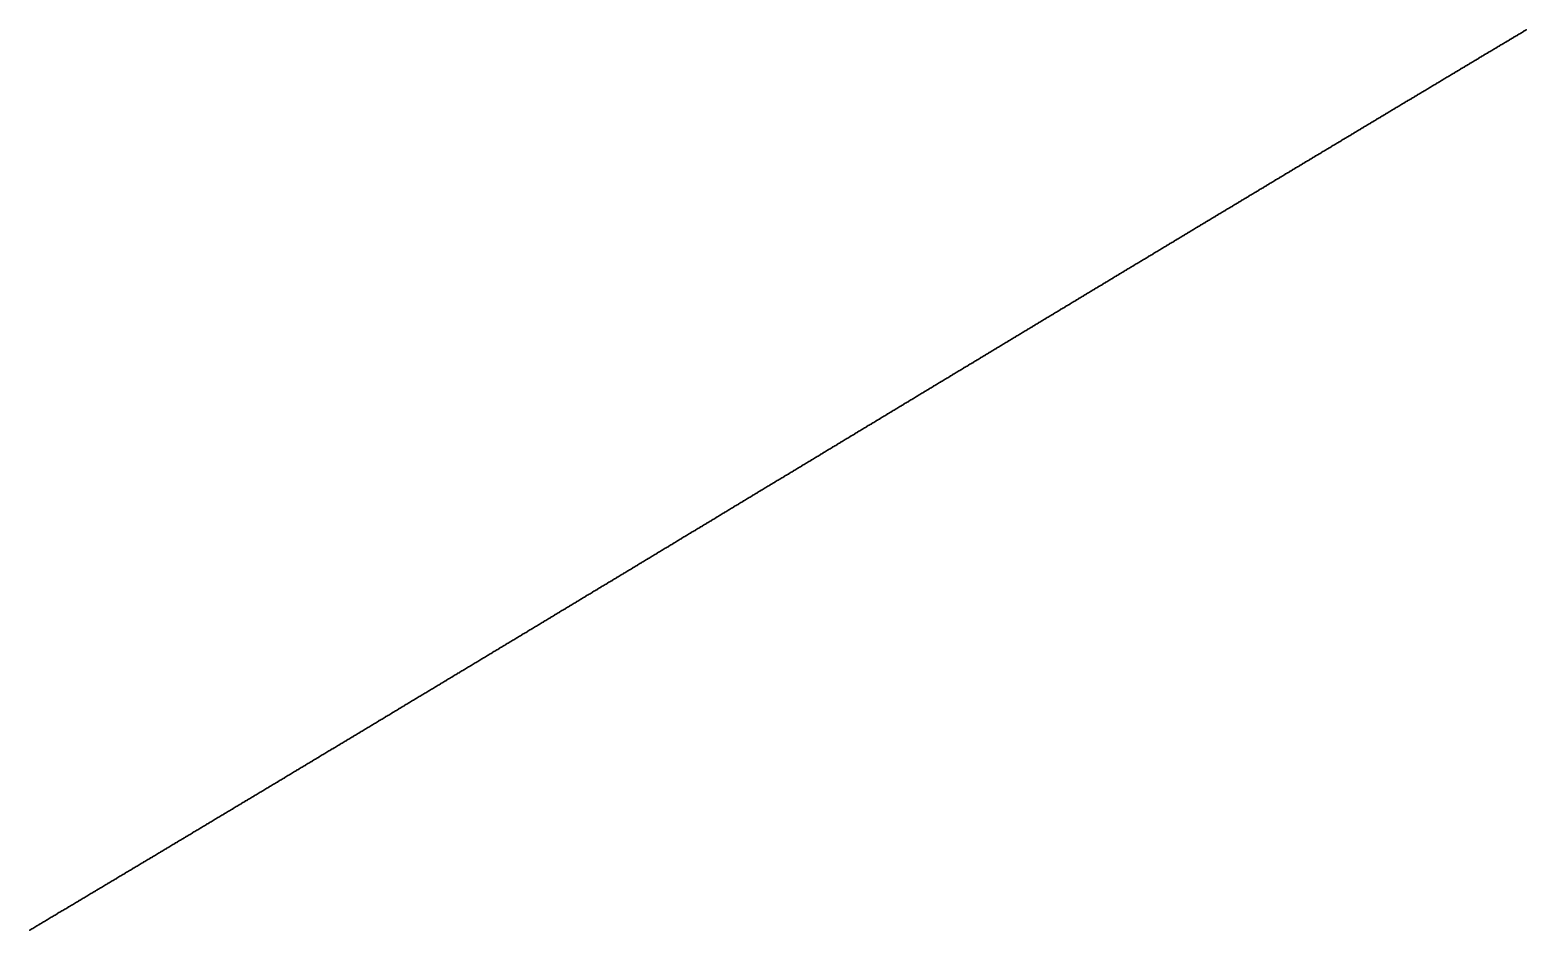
# Model space of a CAD drawing. Header units: metres. Extents: x 0 to 360, y 0 to 49.
# Drawn here: x 135 to 146.24, y 21.8 to 28.56 of the extents above; entities that cross this region are included whole.
import ezdxf

# ---------------------------------------------------------------- set-up
doc = ezdxf.new("R2010")
doc.units = ezdxf.units.M

msp = doc.modelspace()

# ---------------------------------------------------------------- linework, layer by layer
for p in [(146.218, 28.551), (146.225, 28.555), (146.232, 28.559), (146.238, 28.563), (146.029, 28.437), (146.036, 28.442), (146.042, 28.446), (146.049, 28.45), (146.056, 28.454), (146.063, 28.458), (146.069, 28.462), (146.076, 28.466), (146.083, 28.47), (146.09, 28.474), (146.096, 28.478), (146.103, 28.482), (146.11, 28.486), (146.117, 28.49), (146.123, 28.494), (146.13, 28.498), (146.137, 28.502), (146.144, 28.506), (146.15, 28.51), (146.157, 28.514), (146.164, 28.518), (146.171, 28.522), (146.177, 28.526), (146.184, 28.53), (146.191, 28.534), (146.198, 28.538), (146.205, 28.542), (146.211, 28.546), (145.846, 28.328), (145.853, 28.332), (145.86, 28.336), (145.866, 28.34), (145.873, 28.344), (145.88, 28.349), (145.887, 28.353), (145.894, 28.357), (145.9, 28.361), (145.907, 28.365), (145.914, 28.369), (145.921, 28.373), (145.927, 28.377), (145.934, 28.381), (145.941, 28.385), (145.948, 28.389), (145.954, 28.393), (145.961, 28.397), (145.968, 28.401), (145.975, 28.405), (145.981, 28.409), (145.988, 28.413), (145.995, 28.417), (146.002, 28.421), (146.009, 28.425), (146.015, 28.429), (146.022, 28.433), (145.657, 28.215), (145.663, 28.219), (145.67, 28.223), (145.677, 28.227), (145.684, 28.231), (145.69, 28.235), (145.697, 28.239), (145.704, 28.243), (145.711, 28.247), (145.718, 28.251), (145.724, 28.255), (145.731, 28.259), (145.738, 28.263), (145.745, 28.268), (145.751, 28.272), (145.758, 28.276), (145.765, 28.28), (145.772, 28.284), (145.778, 28.288), (145.785, 28.292), (145.792, 28.296), (145.799, 28.3), (145.806, 28.304), (145.812, 28.308), (145.819, 28.312), (145.826, 28.316), (145.833, 28.32), (145.839, 28.324), (145.467, 28.101), (145.473, 28.105), (145.48, 28.109), (145.487, 28.113), (145.494, 28.117), (145.501, 28.121), (145.507, 28.126), (145.514, 28.13), (145.521, 28.134), (145.528, 28.138), (145.535, 28.142), (145.541, 28.146), (145.548, 28.15), (145.555, 28.154), (145.562, 28.158), (145.568, 28.162), (145.575, 28.166), (145.582, 28.17), (145.589, 28.174), (145.596, 28.178), (145.602, 28.182), (145.609, 28.186), (145.616, 28.19), (145.623, 28.195), (145.629, 28.199), (145.636, 28.203), (145.643, 28.207), (145.65, 28.211), (145.283, 27.991), (145.29, 27.995), (145.297, 28), (145.304, 28.004), (145.311, 28.008), (145.317, 28.012), (145.324, 28.016), (145.331, 28.02), (145.338, 28.024), (145.345, 28.028), (145.351, 28.032), (145.358, 28.036), (145.365, 28.04), (145.372, 28.044), (145.378, 28.048), (145.385, 28.052), (145.392, 28.056), (145.399, 28.061), (145.406, 28.065), (145.412, 28.069), (145.419, 28.073), (145.426, 28.077), (145.433, 28.081), (145.44, 28.085), (145.446, 28.089), (145.453, 28.093), (145.46, 28.097), (145.093, 27.877), (145.1, 27.881), (145.107, 27.885), (145.114, 27.89), (145.12, 27.894), (145.127, 27.898), (145.134, 27.902), (145.141, 27.906), (145.148, 27.91), (145.154, 27.914), (145.161, 27.918), (145.168, 27.922), (145.175, 27.926), (145.182, 27.93), (145.188, 27.934), (145.195, 27.938), (145.202, 27.943), (145.209, 27.947), (145.215, 27.951), (145.222, 27.955), (145.229, 27.959), (145.236, 27.963), (145.243, 27.967), (145.249, 27.971), (145.256, 27.975), (145.263, 27.979), (145.27, 27.983), (145.277, 27.987), (144.903, 27.763), (144.909, 27.767), (144.916, 27.771), (144.923, 27.775), (144.93, 27.779), (144.937, 27.783), (144.944, 27.788), (144.95, 27.792), (144.957, 27.796), (144.964, 27.8), (144.971, 27.804), (144.978, 27.808), (144.984, 27.812), (144.991, 27.816), (144.998, 27.82), (145.005, 27.824), (145.012, 27.828), (145.018, 27.832), (145.025, 27.837), (145.032, 27.841), (145.039, 27.845), (145.046, 27.849), (145.052, 27.853), (145.059, 27.857), (145.066, 27.861), (145.073, 27.865), (145.08, 27.869), (145.086, 27.873), (144.719, 27.653), (144.726, 27.657), (144.732, 27.661), (144.739, 27.665), (144.746, 27.669), (144.753, 27.673), (144.76, 27.677), (144.766, 27.681), (144.773, 27.685), (144.78, 27.69), (144.787, 27.694), (144.794, 27.698), (144.801, 27.702), (144.807, 27.706), (144.814, 27.71), (144.821, 27.714), (144.828, 27.718), (144.835, 27.722), (144.841, 27.726), (144.848, 27.73), (144.855, 27.734), (144.862, 27.739), (144.869, 27.743), (144.875, 27.747), (144.882, 27.751), (144.889, 27.755), (144.896, 27.759), (144.535, 27.542), (144.542, 27.546), (144.548, 27.55), (144.555, 27.554), (144.562, 27.559), (144.569, 27.563), (144.576, 27.567), (144.582, 27.571), (144.589, 27.575), (144.596, 27.579), (144.603, 27.583), (144.61, 27.587), (144.617, 27.591), (144.623, 27.595), (144.63, 27.6), (144.637, 27.604), (144.644, 27.608), (144.651, 27.612), (144.657, 27.616), (144.664, 27.62), (144.671, 27.624), (144.678, 27.628), (144.685, 27.632), (144.692, 27.636), (144.698, 27.64), (144.705, 27.645), (144.712, 27.649), (144.344, 27.427), (144.35, 27.431), (144.357, 27.436), (144.364, 27.44), (144.371, 27.444), (144.378, 27.448), (144.385, 27.452), (144.391, 27.456), (144.398, 27.46), (144.405, 27.464), (144.412, 27.468), (144.419, 27.473), (144.426, 27.477), (144.432, 27.481), (144.439, 27.485), (144.446, 27.489), (144.453, 27.493), (144.46, 27.497), (144.467, 27.501), (144.473, 27.505), (144.48, 27.509), (144.487, 27.514), (144.494, 27.518), (144.501, 27.522), (144.507, 27.526), (144.514, 27.53), (144.521, 27.534), (144.528, 27.538), (144.159, 27.316), (144.166, 27.321), (144.173, 27.325), (144.18, 27.329), (144.186, 27.333), (144.193, 27.337), (144.2, 27.341), (144.207, 27.345), (144.214, 27.349), (144.221, 27.353), (144.227, 27.358), (144.234, 27.362), (144.241, 27.366), (144.248, 27.37), (144.255, 27.374), (144.262, 27.378), (144.268, 27.382), (144.275, 27.386), (144.282, 27.39), (144.289, 27.395), (144.296, 27.399), (144.303, 27.403), (144.309, 27.407), (144.316, 27.411), (144.323, 27.415), (144.33, 27.419), (144.337, 27.423), (143.968, 27.201), (143.974, 27.205), (143.981, 27.21), (143.988, 27.214), (143.995, 27.218), (144.002, 27.222), (144.009, 27.226), (144.015, 27.23), (144.022, 27.234), (144.029, 27.238), (144.036, 27.242), (144.043, 27.247), (144.05, 27.251), (144.057, 27.255), (144.063, 27.259), (144.07, 27.263), (144.077, 27.267), (144.084, 27.271), (144.091, 27.275), (144.098, 27.279), (144.104, 27.284), (144.111, 27.288), (144.118, 27.292), (144.125, 27.296), (144.132, 27.3), (144.139, 27.304), (144.145, 27.308), (144.152, 27.312), (143.783, 27.09), (143.789, 27.094), (143.796, 27.098), (143.803, 27.102), (143.81, 27.107), (143.817, 27.111), (143.824, 27.115), (143.831, 27.119), (143.837, 27.123), (143.844, 27.127), (143.851, 27.131), (143.858, 27.135), (143.865, 27.139), (143.872, 27.144), (143.879, 27.148), (143.885, 27.152), (143.892, 27.156), (143.899, 27.16), (143.906, 27.164), (143.913, 27.168), (143.92, 27.172), (143.926, 27.177), (143.933, 27.181), (143.94, 27.185), (143.947, 27.189), (143.954, 27.193), (143.961, 27.197), (143.597, 26.979), (143.604, 26.983), (143.611, 26.987), (143.618, 26.991), (143.625, 26.995), (143.632, 26.999), (143.639, 27.003), (143.645, 27.007), (143.652, 27.012), (143.659, 27.016), (143.666, 27.02), (143.673, 27.024), (143.68, 27.028), (143.687, 27.032), (143.694, 27.036), (143.7, 27.041), (143.707, 27.045), (143.714, 27.049), (143.721, 27.053), (143.728, 27.057), (143.735, 27.061), (143.741, 27.065), (143.748, 27.069), (143.755, 27.074), (143.762, 27.078), (143.769, 27.082), (143.776, 27.086), (143.412, 26.867), (143.419, 26.871), (143.426, 26.875), (143.433, 26.879), (143.44, 26.884), (143.446, 26.888), (143.453, 26.892), (143.46, 26.896), (143.467, 26.9), (143.474, 26.904), (143.481, 26.908), (143.488, 26.912), (143.495, 26.917), (143.501, 26.921), (143.508, 26.925), (143.515, 26.929), (143.522, 26.933), (143.529, 26.937), (143.536, 26.941), (143.543, 26.946), (143.549, 26.95), (143.556, 26.954), (143.563, 26.958), (143.57, 26.962), (143.577, 26.966), (143.584, 26.97), (143.591, 26.974), (143.227, 26.755), (143.233, 26.759), (143.24, 26.763), (143.247, 26.768), (143.254, 26.772), (143.261, 26.776), (143.268, 26.78), (143.275, 26.784), (143.282, 26.788), (143.288, 26.792), (143.295, 26.797), (143.302, 26.801), (143.309, 26.805), (143.316, 26.809), (143.323, 26.813), (143.33, 26.817), (143.337, 26.821), (143.343, 26.826), (143.35, 26.83), (143.357, 26.834), (143.364, 26.838), (143.371, 26.842), (143.378, 26.846), (143.385, 26.85), (143.392, 26.855), (143.398, 26.859), (143.405, 26.863), (143.034, 26.639), (143.041, 26.643), (143.048, 26.647), (143.055, 26.652), (143.061, 26.656), (143.068, 26.66), (143.075, 26.664), (143.082, 26.668), (143.089, 26.672), (143.096, 26.676), (143.103, 26.681), (143.11, 26.685), (143.116, 26.689), (143.123, 26.693), (143.13, 26.697), (143.137, 26.701), (143.144, 26.705), (143.151, 26.71), (143.158, 26.714), (143.165, 26.718), (143.172, 26.722), (143.178, 26.726), (143.185, 26.73), (143.192, 26.734), (143.199, 26.739), (143.206, 26.743), (143.213, 26.747), (143.22, 26.751), (142.848, 26.527), (142.855, 26.531), (142.862, 26.535), (142.869, 26.539), (142.875, 26.544), (142.882, 26.548), (142.889, 26.552), (142.896, 26.556), (142.903, 26.56), (142.91, 26.564), (142.917, 26.569), (142.924, 26.573), (142.931, 26.577), (142.937, 26.581), (142.944, 26.585), (142.951, 26.589), (142.958, 26.593), (142.965, 26.598), (142.972, 26.602), (142.979, 26.606), (142.986, 26.61), (142.993, 26.614), (142.999, 26.618), (143.006, 26.623), (143.013, 26.627), (143.02, 26.631), (143.027, 26.635), (142.662, 26.415), (142.669, 26.419), (142.675, 26.423), (142.682, 26.427), (142.689, 26.431), (142.696, 26.436), (142.703, 26.44), (142.71, 26.444), (142.717, 26.448), (142.724, 26.452), (142.731, 26.456), (142.738, 26.46), (142.744, 26.465), (142.751, 26.469), (142.758, 26.473), (142.765, 26.477), (142.772, 26.481), (142.779, 26.485), (142.786, 26.49), (142.793, 26.494), (142.8, 26.498), (142.807, 26.502), (142.813, 26.506), (142.82, 26.51), (142.827, 26.515), (142.834, 26.519), (142.841, 26.523), (142.475, 26.302), (142.482, 26.306), (142.489, 26.311), (142.496, 26.315), (142.503, 26.319), (142.51, 26.323), (142.517, 26.327), (142.524, 26.331), (142.53, 26.336), (142.537, 26.34), (142.544, 26.344), (142.551, 26.348), (142.558, 26.352), (142.565, 26.356), (142.572, 26.361), (142.579, 26.365), (142.586, 26.369), (142.593, 26.373), (142.6, 26.377), (142.606, 26.381), (142.613, 26.386), (142.62, 26.39), (142.627, 26.394), (142.634, 26.398), (142.641, 26.402), (142.648, 26.406), (142.655, 26.411), (142.289, 26.19), (142.295, 26.194), (142.302, 26.198), (142.309, 26.202), (142.316, 26.206), (142.323, 26.211), (142.33, 26.215), (142.337, 26.219), (142.344, 26.223), (142.351, 26.227), (142.358, 26.231), (142.365, 26.236), (142.372, 26.24), (142.378, 26.244), (142.385, 26.248), (142.392, 26.252), (142.399, 26.256), (142.406, 26.261), (142.413, 26.265), (142.42, 26.269), (142.427, 26.273), (142.434, 26.277), (142.441, 26.281), (142.448, 26.286), (142.454, 26.29), (142.461, 26.294), (142.468, 26.298), (142.109, 26.081), (142.115, 26.085), (142.122, 26.089), (142.129, 26.094), (142.136, 26.098), (142.143, 26.102), (142.15, 26.106), (142.157, 26.11), (142.164, 26.115), (142.171, 26.119), (142.178, 26.123), (142.185, 26.127), (142.192, 26.131), (142.199, 26.135), (142.205, 26.14), (142.212, 26.144), (142.219, 26.148), (142.226, 26.152), (142.233, 26.156), (142.24, 26.16), (142.247, 26.165), (142.254, 26.169), (142.261, 26.173), (142.268, 26.177), (142.275, 26.181), (142.282, 26.185), (141.921, 25.968), (141.928, 25.972), (141.935, 25.977), (141.942, 25.981), (141.949, 25.985), (141.956, 25.989), (141.963, 25.993), (141.97, 25.997), (141.977, 26.002), (141.984, 26.006), (141.991, 26.01), (141.998, 26.014), (142.005, 26.018), (142.012, 26.023), (142.018, 26.027), (142.025, 26.031), (142.032, 26.035), (142.039, 26.039), (142.046, 26.043), (142.053, 26.048), (142.06, 26.052), (142.067, 26.056), (142.074, 26.06), (142.081, 26.064), (142.088, 26.069), (142.095, 26.073), (142.102, 26.077), (141.734, 25.855), (141.741, 25.859), (141.748, 25.863), (141.755, 25.868), (141.762, 25.872), (141.769, 25.876), (141.776, 25.88), (141.783, 25.884), (141.79, 25.889), (141.797, 25.893), (141.804, 25.897), (141.81, 25.901), (141.817, 25.905), (141.824, 25.91), (141.831, 25.914), (141.838, 25.918), (141.845, 25.922), (141.852, 25.926), (141.859, 25.931), (141.866, 25.935), (141.873, 25.939), (141.88, 25.943), (141.887, 25.947), (141.894, 25.951), (141.901, 25.956), (141.908, 25.96), (141.914, 25.964), (141.547, 25.742), (141.553, 25.746), (141.56, 25.75), (141.567, 25.754), (141.574, 25.759), (141.581, 25.763), (141.588, 25.767), (141.595, 25.771), (141.602, 25.775), (141.609, 25.78), (141.616, 25.784), (141.623, 25.788), (141.63, 25.792), (141.637, 25.796), (141.644, 25.801), (141.651, 25.805), (141.658, 25.809), (141.665, 25.813), (141.672, 25.817), (141.679, 25.822), (141.685, 25.826), (141.692, 25.83), (141.699, 25.834), (141.706, 25.838), (141.713, 25.843), (141.72, 25.847), (141.727, 25.851), (141.359, 25.629), (141.366, 25.633), (141.373, 25.637), (141.38, 25.641), (141.387, 25.645), (141.394, 25.65), (141.4, 25.654), (141.407, 25.658), (141.414, 25.662), (141.421, 25.666), (141.428, 25.671), (141.435, 25.675), (141.442, 25.679), (141.449, 25.683), (141.456, 25.687), (141.463, 25.692), (141.47, 25.696), (141.477, 25.7), (141.484, 25.704), (141.491, 25.708), (141.498, 25.713), (141.505, 25.717), (141.512, 25.721), (141.519, 25.725), (141.526, 25.729), (141.533, 25.734), (141.54, 25.738), (141.171, 25.515), (141.178, 25.519), (141.185, 25.523), (141.192, 25.528), (141.199, 25.532), (141.206, 25.536), (141.212, 25.54), (141.219, 25.544), (141.226, 25.549), (141.233, 25.553), (141.24, 25.557), (141.247, 25.561), (141.254, 25.565), (141.261, 25.57), (141.268, 25.574), (141.275, 25.578), (141.282, 25.582), (141.289, 25.587), (141.296, 25.591), (141.303, 25.595), (141.31, 25.599), (141.317, 25.603), (141.324, 25.608), (141.331, 25.612), (141.338, 25.616), (141.345, 25.62), (141.352, 25.624), (140.989, 25.406), (140.996, 25.41), (141.003, 25.414), (141.01, 25.418), (141.017, 25.422), (141.024, 25.427), (141.031, 25.431), (141.038, 25.435), (141.045, 25.439), (141.052, 25.443), (141.059, 25.448), (141.066, 25.452), (141.073, 25.456), (141.08, 25.46), (141.087, 25.465), (141.094, 25.469), (141.101, 25.473), (141.108, 25.477), (141.115, 25.481), (141.122, 25.486), (141.129, 25.49), (141.136, 25.494), (141.143, 25.498), (141.15, 25.502), (141.157, 25.507), (141.164, 25.511), (140.801, 25.292), (140.808, 25.296), (140.815, 25.3), (140.822, 25.304), (140.829, 25.309), (140.836, 25.313), (140.843, 25.317), (140.85, 25.321), (140.857, 25.325), (140.864, 25.33), (140.871, 25.334), (140.878, 25.338), (140.885, 25.342), (140.892, 25.347), (140.899, 25.351), (140.906, 25.355), (140.913, 25.359), (140.92, 25.363), (140.927, 25.368), (140.934, 25.372), (140.941, 25.376), (140.948, 25.38), (140.955, 25.384), (140.961, 25.389), (140.968, 25.393), (140.975, 25.397), (140.982, 25.401), (140.612, 25.178), (140.619, 25.182), (140.626, 25.186), (140.633, 25.19), (140.64, 25.195), (140.647, 25.199), (140.654, 25.203), (140.661, 25.207), (140.668, 25.212), (140.675, 25.216), (140.682, 25.22), (140.689, 25.224), (140.696, 25.228), (140.703, 25.233), (140.71, 25.237), (140.717, 25.241), (140.724, 25.245), (140.731, 25.25), (140.738, 25.254), (140.745, 25.258), (140.752, 25.262), (140.759, 25.266), (140.766, 25.271), (140.773, 25.275), (140.78, 25.279), (140.787, 25.283), (140.794, 25.288), (140.43, 25.068), (140.437, 25.072), (140.444, 25.076), (140.451, 25.081), (140.458, 25.085), (140.465, 25.089), (140.472, 25.093), (140.479, 25.098), (140.486, 25.102), (140.493, 25.106), (140.5, 25.11), (140.507, 25.114), (140.514, 25.119), (140.521, 25.123), (140.528, 25.127), (140.535, 25.131), (140.542, 25.136), (140.549, 25.14), (140.556, 25.144), (140.563, 25.148), (140.57, 25.152), (140.577, 25.157), (140.584, 25.161), (140.591, 25.165), (140.598, 25.169), (140.605, 25.174), (140.241, 24.954), (140.248, 24.958), (140.255, 24.962), (140.262, 24.966), (140.269, 24.971), (140.276, 24.975), (140.283, 24.979), (140.29, 24.983), (140.297, 24.988), (140.304, 24.992), (140.311, 24.996), (140.318, 25), (140.325, 25.004), (140.332, 25.009), (140.339, 25.013), (140.346, 25.017), (140.353, 25.021), (140.36, 25.026), (140.367, 25.03), (140.374, 25.034), (140.381, 25.038), (140.388, 25.043), (140.395, 25.047), (140.402, 25.051), (140.409, 25.055), (140.416, 25.059), (140.423, 25.064), (140.059, 24.844), (140.066, 24.848), (140.073, 24.852), (140.08, 24.856), (140.087, 24.861), (140.094, 24.865), (140.101, 24.869), (140.108, 24.873), (140.115, 24.877), (140.122, 24.882), (140.129, 24.886), (140.136, 24.89), (140.143, 24.894), (140.15, 24.899), (140.157, 24.903), (140.164, 24.907), (140.171, 24.911), (140.178, 24.916), (140.185, 24.92), (140.192, 24.924), (140.199, 24.928), (140.206, 24.933), (140.213, 24.937), (140.22, 24.941), (140.227, 24.945), (140.234, 24.949), (139.869, 24.729), (139.876, 24.733), (139.883, 24.738), (139.89, 24.742), (139.897, 24.746), (139.904, 24.75), (139.911, 24.755), (139.918, 24.759), (139.925, 24.763), (139.932, 24.767), (139.939, 24.772), (139.946, 24.776), (139.953, 24.78), (139.96, 24.784), (139.967, 24.788), (139.974, 24.793), (139.981, 24.797), (139.988, 24.801), (139.995, 24.805), (140.002, 24.81), (140.009, 24.814), (140.016, 24.818), (140.023, 24.822), (140.03, 24.827), (140.037, 24.831), (140.045, 24.835), (140.052, 24.839), (139.686, 24.619), (139.693, 24.623), (139.7, 24.627), (139.707, 24.631), (139.714, 24.636), (139.721, 24.64), (139.728, 24.644), (139.735, 24.648), (139.742, 24.653), (139.749, 24.657), (139.756, 24.661), (139.763, 24.665), (139.77, 24.67), (139.777, 24.674), (139.785, 24.678), (139.792, 24.682), (139.799, 24.687), (139.806, 24.691), (139.813, 24.695), (139.82, 24.699), (139.827, 24.704), (139.834, 24.708), (139.841, 24.712), (139.848, 24.716), (139.855, 24.721), (139.862, 24.725), (139.496, 24.504), (139.503, 24.508), (139.51, 24.512), (139.517, 24.517), (139.524, 24.521), (139.531, 24.525), (139.538, 24.529), (139.545, 24.534), (139.552, 24.538), (139.559, 24.542), (139.566, 24.546), (139.573, 24.551), (139.58, 24.555), (139.587, 24.559), (139.594, 24.564), (139.602, 24.568), (139.609, 24.572), (139.616, 24.576), (139.623, 24.58), (139.63, 24.585), (139.637, 24.589), (139.644, 24.593), (139.651, 24.597), (139.658, 24.602), (139.665, 24.606), (139.672, 24.61), (139.679, 24.614), (139.312, 24.393), (139.32, 24.398), (139.327, 24.402), (139.334, 24.406), (139.341, 24.41), (139.348, 24.415), (139.355, 24.419), (139.362, 24.423), (139.369, 24.427), (139.376, 24.432), (139.383, 24.436), (139.39, 24.44), (139.397, 24.444), (139.404, 24.449), (139.411, 24.453), (139.418, 24.457), (139.425, 24.461), (139.432, 24.466), (139.439, 24.47), (139.446, 24.474), (139.454, 24.478), (139.461, 24.483), (139.468, 24.487), (139.475, 24.491), (139.482, 24.495), (139.489, 24.5), (139.129, 24.283), (139.136, 24.287), (139.143, 24.291), (139.15, 24.295), (139.157, 24.3), (139.164, 24.304), (139.171, 24.308), (139.178, 24.312), (139.185, 24.317), (139.192, 24.321), (139.2, 24.325), (139.207, 24.329), (139.214, 24.334), (139.221, 24.338), (139.228, 24.342), (139.235, 24.347), (139.242, 24.351), (139.249, 24.355), (139.256, 24.359), (139.263, 24.364), (139.27, 24.368), (139.277, 24.372), (139.284, 24.376), (139.291, 24.381), (139.298, 24.385), (139.305, 24.389), (138.938, 24.167), (138.945, 24.172), (138.952, 24.176), (138.959, 24.18), (138.966, 24.185), (138.973, 24.189), (138.98, 24.193), (138.987, 24.197), (138.995, 24.202), (139.002, 24.206), (139.009, 24.21), (139.016, 24.214), (139.023, 24.219), (139.03, 24.223), (139.037, 24.227), (139.044, 24.231), (139.051, 24.236), (139.058, 24.24), (139.065, 24.244), (139.072, 24.249), (139.079, 24.253), (139.086, 24.257), (139.094, 24.261), (139.101, 24.266), (139.108, 24.27), (139.115, 24.274), (139.122, 24.278), (138.754, 24.057), (138.761, 24.061), (138.768, 24.065), (138.775, 24.069), (138.782, 24.074), (138.789, 24.078), (138.796, 24.082), (138.803, 24.086), (138.811, 24.091), (138.818, 24.095), (138.825, 24.099), (138.832, 24.103), (138.839, 24.108), (138.846, 24.112), (138.853, 24.116), (138.86, 24.121), (138.867, 24.125), (138.874, 24.129), (138.881, 24.133), (138.888, 24.138), (138.896, 24.142), (138.903, 24.146), (138.91, 24.15), (138.917, 24.155), (138.924, 24.159), (138.931, 24.163), (138.57, 23.945), (138.577, 23.95), (138.584, 23.954), (138.591, 23.958), (138.598, 23.963), (138.605, 23.967), (138.612, 23.971), (138.619, 23.975), (138.626, 23.98), (138.633, 23.984), (138.64, 23.988), (138.648, 23.992), (138.655, 23.997), (138.662, 24.001), (138.669, 24.005), (138.676, 24.01), (138.683, 24.014), (138.69, 24.018), (138.697, 24.022), (138.704, 24.027), (138.711, 24.031), (138.718, 24.035), (138.726, 24.039), (138.733, 24.044), (138.74, 24.048), (138.747, 24.052), (138.378, 23.83), (138.385, 23.834), (138.392, 23.839), (138.399, 23.843), (138.406, 23.847), (138.413, 23.851), (138.421, 23.856), (138.428, 23.86), (138.435, 23.864), (138.442, 23.868), (138.449, 23.873), (138.456, 23.877), (138.463, 23.881), (138.47, 23.886), (138.477, 23.89), (138.484, 23.894), (138.492, 23.898), (138.499, 23.903), (138.506, 23.907), (138.513, 23.911), (138.52, 23.916), (138.527, 23.92), (138.534, 23.924), (138.541, 23.928), (138.548, 23.933), (138.555, 23.937), (138.562, 23.941), (138.193, 23.719), (138.2, 23.723), (138.207, 23.727), (138.214, 23.732), (138.222, 23.736), (138.229, 23.74), (138.236, 23.744), (138.243, 23.749), (138.25, 23.753), (138.257, 23.757), (138.264, 23.761), (138.271, 23.766), (138.278, 23.77), (138.286, 23.774), (138.293, 23.779), (138.3, 23.783), (138.307, 23.787), (138.314, 23.791), (138.321, 23.796), (138.328, 23.8), (138.335, 23.804), (138.342, 23.809), (138.35, 23.813), (138.357, 23.817), (138.364, 23.821), (138.371, 23.826), (138.008, 23.607), (138.015, 23.612), (138.022, 23.616), (138.029, 23.62), (138.037, 23.624), (138.044, 23.629), (138.051, 23.633), (138.058, 23.637), (138.065, 23.642), (138.072, 23.646), (138.079, 23.65), (138.086, 23.654), (138.094, 23.659), (138.101, 23.663), (138.108, 23.667), (138.115, 23.672), (138.122, 23.676), (138.129, 23.68), (138.136, 23.684), (138.143, 23.689), (138.15, 23.693), (138.158, 23.697), (138.165, 23.702), (138.172, 23.706), (138.179, 23.71), (138.186, 23.714), (137.823, 23.496), (137.83, 23.5), (137.837, 23.504), (137.844, 23.509), (137.851, 23.513), (137.858, 23.517), (137.866, 23.521), (137.873, 23.526), (137.88, 23.53), (137.887, 23.534), (137.894, 23.539), (137.901, 23.543), (137.908, 23.547), (137.915, 23.552), (137.923, 23.556), (137.93, 23.56), (137.937, 23.564), (137.944, 23.569), (137.951, 23.573), (137.958, 23.577), (137.965, 23.582), (137.972, 23.586), (137.98, 23.59), (137.987, 23.594), (137.994, 23.599), (138.001, 23.603), (137.63, 23.38), (137.637, 23.384), (137.644, 23.388), (137.652, 23.393), (137.659, 23.397), (137.666, 23.401), (137.673, 23.406), (137.68, 23.41), (137.687, 23.414), (137.694, 23.418), (137.702, 23.423), (137.709, 23.427), (137.716, 23.431), (137.723, 23.436), (137.73, 23.44), (137.737, 23.444), (137.744, 23.449), (137.751, 23.453), (137.759, 23.457), (137.766, 23.461), (137.773, 23.466), (137.78, 23.47), (137.787, 23.474), (137.794, 23.479), (137.801, 23.483), (137.809, 23.487), (137.816, 23.491), (137.444, 23.268), (137.451, 23.272), (137.459, 23.277), (137.466, 23.281), (137.473, 23.285), (137.48, 23.29), (137.487, 23.294), (137.494, 23.298), (137.502, 23.302), (137.509, 23.307), (137.516, 23.311), (137.523, 23.315), (137.53, 23.32), (137.537, 23.324), (137.544, 23.328), (137.552, 23.333), (137.559, 23.337), (137.566, 23.341), (137.573, 23.345), (137.58, 23.35), (137.587, 23.354), (137.594, 23.358), (137.602, 23.363), (137.609, 23.367), (137.616, 23.371), (137.623, 23.376), (137.258, 23.156), (137.265, 23.161), (137.273, 23.165), (137.28, 23.169), (137.287, 23.173), (137.294, 23.178), (137.301, 23.182), (137.308, 23.186), (137.316, 23.191), (137.323, 23.195), (137.33, 23.199), (137.337, 23.204), (137.344, 23.208), (137.351, 23.212), (137.358, 23.217), (137.366, 23.221), (137.373, 23.225), (137.38, 23.229), (137.387, 23.234), (137.394, 23.238), (137.401, 23.242), (137.409, 23.247), (137.416, 23.251), (137.423, 23.255), (137.43, 23.26), (137.437, 23.264), (137.072, 23.044), (137.079, 23.049), (137.086, 23.053), (137.093, 23.057), (137.101, 23.062), (137.108, 23.066), (137.115, 23.07), (137.122, 23.075), (137.129, 23.079), (137.136, 23.083), (137.144, 23.087), (137.151, 23.092), (137.158, 23.096), (137.165, 23.1), (137.172, 23.105), (137.179, 23.109), (137.187, 23.113), (137.194, 23.118), (137.201, 23.122), (137.208, 23.126), (137.215, 23.13), (137.222, 23.135), (137.23, 23.139), (137.237, 23.143), (137.244, 23.148), (137.251, 23.152), (136.885, 22.932), (136.893, 22.937), (136.9, 22.941), (136.907, 22.945), (136.914, 22.95), (136.921, 22.954), (136.928, 22.958), (136.936, 22.963), (136.943, 22.967), (136.95, 22.971), (136.957, 22.975), (136.964, 22.98), (136.972, 22.984), (136.979, 22.988), (136.986, 22.993), (136.993, 22.997), (137, 23.001), (137.007, 23.006), (137.015, 23.01), (137.022, 23.014), (137.029, 23.019), (137.036, 23.023), (137.043, 23.027), (137.05, 23.031), (137.058, 23.036), (137.065, 23.04), (136.699, 22.82), (136.706, 22.825), (136.713, 22.829), (136.72, 22.833), (136.727, 22.838), (136.735, 22.842), (136.742, 22.846), (136.749, 22.85), (136.756, 22.855), (136.763, 22.859), (136.77, 22.863), (136.778, 22.868), (136.785, 22.872), (136.792, 22.876), (136.799, 22.881), (136.806, 22.885), (136.814, 22.889), (136.821, 22.894), (136.828, 22.898), (136.835, 22.902), (136.842, 22.907), (136.85, 22.911), (136.857, 22.915), (136.864, 22.919), (136.871, 22.924), (136.878, 22.928), (136.512, 22.708), (136.519, 22.712), (136.526, 22.717), (136.533, 22.721), (136.54, 22.725), (136.548, 22.73), (136.555, 22.734), (136.562, 22.738), (136.569, 22.743), (136.576, 22.747), (136.584, 22.751), (136.591, 22.756), (136.598, 22.76), (136.605, 22.764), (136.612, 22.769), (136.619, 22.773), (136.627, 22.777), (136.634, 22.781), (136.641, 22.786), (136.648, 22.79), (136.655, 22.794), (136.663, 22.799), (136.67, 22.803), (136.677, 22.807), (136.684, 22.812), (136.691, 22.816), (136.324, 22.596), (136.331, 22.6), (136.339, 22.604), (136.346, 22.609), (136.353, 22.613), (136.36, 22.617), (136.367, 22.622), (136.375, 22.626), (136.382, 22.63), (136.389, 22.635), (136.396, 22.639), (136.403, 22.643), (136.411, 22.648), (136.418, 22.652), (136.425, 22.656), (136.432, 22.661), (136.44, 22.665), (136.447, 22.669), (136.454, 22.674), (136.461, 22.678), (136.468, 22.682), (136.476, 22.687), (136.483, 22.691), (136.49, 22.695), (136.497, 22.699), (136.504, 22.704), (136.137, 22.483), (136.144, 22.488), (136.151, 22.492), (136.158, 22.496), (136.166, 22.501), (136.173, 22.505), (136.18, 22.509), (136.187, 22.514), (136.194, 22.518), (136.202, 22.522), (136.209, 22.527), (136.216, 22.531), (136.223, 22.535), (136.23, 22.54), (136.238, 22.544), (136.245, 22.548), (136.252, 22.553), (136.259, 22.557), (136.267, 22.561), (136.274, 22.566), (136.281, 22.57), (136.288, 22.574), (136.295, 22.579), (136.303, 22.583), (136.31, 22.587), (136.317, 22.591), (135.949, 22.371), (135.956, 22.375), (135.963, 22.38), (135.97, 22.384), (135.978, 22.388), (135.985, 22.393), (135.992, 22.397), (135.999, 22.401), (136.007, 22.406), (136.014, 22.41), (136.021, 22.414), (136.028, 22.419), (136.036, 22.423), (136.043, 22.427), (136.05, 22.432), (136.057, 22.436), (136.064, 22.44), (136.072, 22.445), (136.079, 22.449), (136.086, 22.453), (136.093, 22.458), (136.101, 22.462), (136.108, 22.466), (136.115, 22.47), (136.122, 22.475), (136.129, 22.479), (135.761, 22.259), (135.768, 22.263), (135.775, 22.267), (135.782, 22.271), (135.79, 22.276), (135.797, 22.28), (135.804, 22.284), (135.811, 22.289), (135.819, 22.293), (135.826, 22.297), (135.833, 22.302), (135.84, 22.306), (135.848, 22.31), (135.855, 22.315), (135.862, 22.319), (135.869, 22.323), (135.876, 22.328), (135.884, 22.332), (135.891, 22.336), (135.898, 22.341), (135.905, 22.345), (135.913, 22.349), (135.92, 22.354), (135.927, 22.358), (135.934, 22.362), (135.942, 22.367), (135.572, 22.146), (135.58, 22.15), (135.587, 22.155), (135.594, 22.159), (135.601, 22.163), (135.609, 22.168), (135.616, 22.172), (135.623, 22.176), (135.63, 22.181), (135.638, 22.185), (135.645, 22.189), (135.652, 22.194), (135.659, 22.198), (135.666, 22.202), (135.674, 22.207), (135.681, 22.211), (135.688, 22.215), (135.695, 22.22), (135.703, 22.224), (135.71, 22.228), (135.717, 22.233), (135.724, 22.237), (135.732, 22.241), (135.739, 22.246), (135.746, 22.25), (135.753, 22.254), (135.384, 22.033), (135.391, 22.038), (135.398, 22.042), (135.405, 22.046), (135.413, 22.051), (135.42, 22.055), (135.427, 22.059), (135.434, 22.064), (135.442, 22.068), (135.449, 22.072), (135.456, 22.077), (135.463, 22.081), (135.471, 22.085), (135.478, 22.09), (135.485, 22.094), (135.492, 22.098), (135.5, 22.103), (135.507, 22.107), (135.514, 22.111), (135.521, 22.116), (135.529, 22.12), (135.536, 22.124), (135.543, 22.129), (135.551, 22.133), (135.558, 22.137), (135.565, 22.142), (135.195, 21.92), (135.202, 21.925), (135.209, 21.929), (135.216, 21.934), (135.224, 21.938), (135.231, 21.942), (135.238, 21.947), (135.246, 21.951), (135.253, 21.955), (135.26, 21.96), (135.267, 21.964), (135.275, 21.968), (135.282, 21.973), (135.289, 21.977), (135.296, 21.981), (135.304, 21.986), (135.311, 21.99), (135.318, 21.994), (135.326, 21.999), (135.333, 22.003), (135.34, 22.007), (135.347, 22.012), (135.355, 22.016), (135.362, 22.02), (135.369, 22.025), (135.376, 22.029), (135.005, 21.808), (135.013, 21.812), (135.02, 21.816), (135.027, 21.821), (135.035, 21.825), (135.042, 21.829), (135.049, 21.834), (135.056, 21.838), (135.064, 21.842), (135.071, 21.847), (135.078, 21.851), (135.086, 21.855), (135.093, 21.86), (135.1, 21.864), (135.107, 21.868), (135.115, 21.873), (135.122, 21.877), (135.129, 21.881), (135.136, 21.886), (135.144, 21.89), (135.151, 21.894), (135.158, 21.899), (135.166, 21.903), (135.173, 21.907), (135.18, 21.912), (135.187, 21.916), (134.998, 21.803)]:
    msp.add_point(p)

doc.saveas('drawing.dxf')
